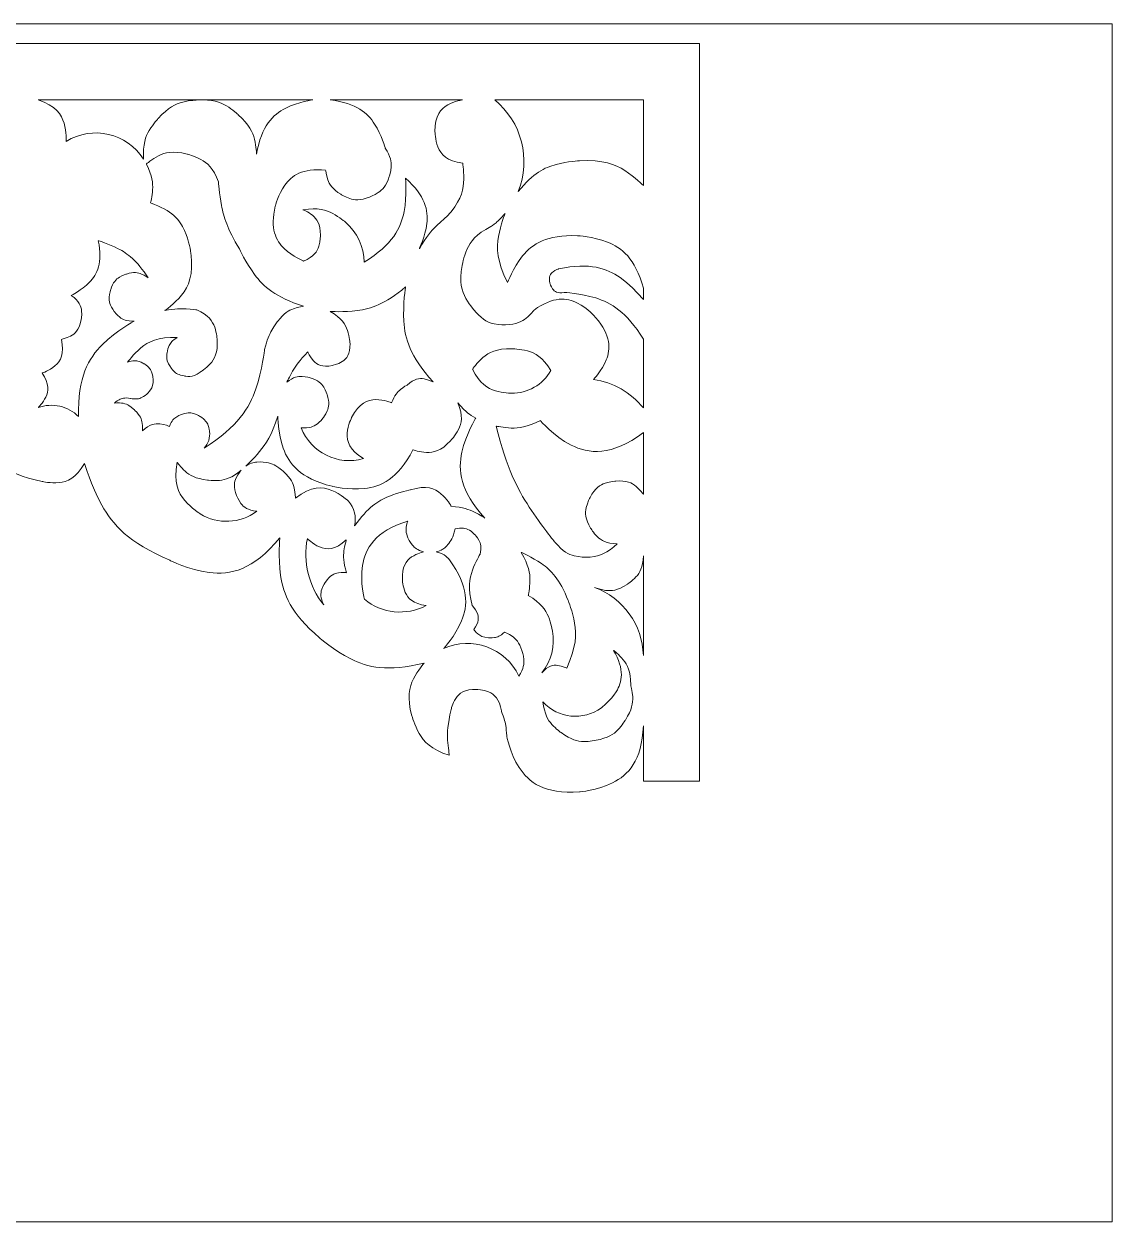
# Model space of a CAD drawing. Header units: millimetres. Extents: x 4883 to 5129, y 4651 to 4911.
# Drawn here: x 5018.2 to 5129, y 4651 to 4773 of the extents above; entities that cross this region are included whole.
import ezdxf

# ---------------------------------------------------------------- set-up
doc = ezdxf.new("R2010")
doc.units = ezdxf.units.MM
doc.header["$MEASUREMENT"] = 0
doc.layers.add('Layer 1', color=18, linetype='Continuous', true_color=0x000000)

msp = doc.modelspace()

# ---------------------------------------------------------------- linework, layer by layer
at = {"layer": 'Layer 1', "color": 1, "lineweight": 9, "true_color": 0xff0000}
for points, knots in [([(4884.97, 4773.02), (4884.97, 4773.02), (5128.97, 4773.02), (5128.97, 4773.02), (5128.97, 4773.02), (5128.97, 4773.02), (5128.97, 4742.52), (5128.97, 4712.02), (5128.97, 4651.02), (5128.97, 4651.02), (5128.97, 4651.02), (5128.97, 4651.02), (5067.97, 4651.02), (5006.97, 4651.02), (4884.97, 4651.02), (4884.97, 4651.02), (4884.97, 4651.02), (4884.97, 4651.02), (4884.97, 4681.52), (4884.97, 4712.02), (4884.97, 4773.02), (4884.97, 4773.02)], [0, 0, 0, 0, 0.142857, 0.142857, 0.142857, 0.285714, 0.285714, 0.285714, 0.428571, 0.428571, 0.428571, 0.571429, 0.571429, 0.571429, 0.714286, 0.714286, 0.714286, 0.857143, 0.857143, 0.857143, 1, 1, 1, 1]), ([(4974.51, 4735.75), (4975.18, 4735.09), (4976.1, 4734.75), (4977.04, 4734.82), (4977.04, 4734.82), (4977.51, 4734.85), (4977.97, 4734.99), (4978.42, 4735.12), (4978.85, 4735.36), (4979.42, 4736.11), (4979.42, 4736.11), (4979.89, 4735.54), (4980.47, 4735.1), (4981.05, 4734.66), (4981.75, 4734.33), (4983.22, 4734.35), (4983.22, 4734.35), (4983.95, 4734.36), (4984.66, 4734.53), (4985.37, 4734.71), (4986.06, 4735.05), (4986.97, 4736.2), (4986.97, 4736.2), (4987.42, 4735.62), (4987.99, 4735.16), (4988.57, 4734.71), (4989.25, 4734.37), (4990.72, 4734.35), (4990.72, 4734.35), (4991.45, 4734.34), (4992.17, 4734.5), (4992.88, 4734.66), (4993.58, 4734.98), (4994.52, 4736.11), (4994.52, 4736.11), (4994.79, 4735.75), (4995.13, 4735.45), (4995.47, 4735.16), (4995.88, 4734.93), (4996.78, 4734.83), (4996.78, 4734.83), (4997.23, 4734.78), (4997.68, 4734.83), (4998.13, 4734.87), (4998.58, 4735.01), (4999.27, 4735.61), (4999.27, 4735.61), (4999.27, 4735.61), (4999.32, 4735.65), (4999.36, 4735.69), (4999.45, 4735.77), (4999.45, 4735.77), (4999.45, 4735.77), (4999.99, 4736.37), (5000.63, 4736.85), (5001.28, 4737.32), (5002.04, 4737.67), (5003.64, 4737.7), (5003.64, 4737.7), (5004.45, 4737.71), (5005.23, 4737.56), (5006.02, 4737.4), (5006.79, 4737.08), (5007.9, 4735.93), (5007.9, 4735.93), (5007.39, 4736.04), (5006.87, 4735.99), (5006.34, 4735.94), (5005.81, 4735.73), (5005.21, 4734.86), (5005.21, 4734.86), (5004.91, 4734.43), (5004.75, 4733.93), (5004.59, 4733.43), (5004.58, 4732.86), (5005.14, 4731.97), (5005.14, 4731.97), (5005.62, 4731.35), (5006.27, 4730.92), (5006.92, 4730.49), (5007.75, 4730.25), (5009.22, 4730.79), (5009.22, 4730.79), (5009.95, 4731.06), (5010.56, 4731.56), (5011.16, 4732.05), (5011.63, 4732.77), (5011.54, 4734.34), (5011.54, 4734.34), (5012.13, 4732.34), (5013.24, 4730.58), (5014.35, 4728.82), (5015.98, 4727.3), (5020.05, 4726.42), (5020.05, 4726.42), (5020.89, 4726.22), (5021.75, 4726.31), (5022.6, 4726.39), (5023.47, 4726.76), (5024.35, 4728.24), (5024.35, 4728.24), (5024.99, 4726.03), (5026.1, 4724.03), (5027.21, 4722.02), (5028.81, 4720.21), (5033.03, 4718.4), (5033.03, 4718.4), (5034.93, 4717.41), (5037.05, 4717.15), (5039.18, 4716.89), (5041.51, 4717.37), (5044.23, 4720.69), (5044.23, 4720.69), (5044.04, 4718.77), (5044.31, 4716.85), (5044.59, 4714.94), (5045.34, 4713.04), (5048.27, 4710.5), (5048.27, 4710.5), (5049.73, 4709.23), (5051.46, 4708.36), (5053.18, 4707.49), (5055.17, 4707.01), (5058.93, 4707.94), (5058.93, 4707.94), (5058.28, 4707.21), (5057.84, 4706.33), (5057.4, 4705.46), (5057.16, 4704.45), (5057.68, 4702.55), (5057.68, 4702.55), (5057.94, 4701.61), (5058.42, 4700.76), (5058.91, 4699.91), (5059.62, 4699.15), (5061.49, 4698.54), (5061.49, 4698.54), (5061.37, 4699.32), (5061.32, 4700.1), (5061.28, 4700.88), (5061.31, 4701.67), (5061.67, 4703.19), (5061.67, 4703.19), (5061.8, 4703.81), (5062.14, 4704.33), (5062.48, 4704.85), (5063.03, 4705.29), (5064.28, 4705.25), (5064.28, 4705.25), (5064.91, 4705.24), (5065.49, 4705), (5066.06, 4704.76), (5066.59, 4704.3), (5066.79, 4703.06), (5066.79, 4703.06), (5066.95, 4702.66), (5067.07, 4702.24), (5067.2, 4701.83), (5067.29, 4701.41), (5067.33, 4700.54), (5067.33, 4700.54), (5067.65, 4698.79), (5068.61, 4697.29), (5069.57, 4695.8), (5071.17, 4694.57), (5074.73, 4694.82), (5074.73, 4694.82), (5076.51, 4694.95), (5078.11, 4695.74), (5079.7, 4696.52), (5081.1, 4697.97), (5081.25, 4701.54), (5081.25, 4701.54), (5081.25, 4701.54), (5081.25, 4700.13), (5081.25, 4698.72), (5081.25, 4695.91), (5081.25, 4695.91), (5081.25, 4695.91), (5081.25, 4695.91), (5082.68, 4695.91), (5084.11, 4695.91), (5086.97, 4695.91), (5086.97, 4695.91), (5086.97, 4695.91), (5086.97, 4695.91), (5086.97, 4714.69), (5086.97, 4733.46), (5086.97, 4771.02), (5086.97, 4771.02), (5086.97, 4771.02), (5086.97, 4771.02), (5036.97, 4771.02), (4986.97, 4771.02), (4886.97, 4771.02), (4886.97, 4771.02), (4886.97, 4771.02), (4886.97, 4771.02), (4886.97, 4752.24), (4886.97, 4733.46), (4886.97, 4695.91), (4886.97, 4695.91), (4886.97, 4695.91), (4886.97, 4695.91), (4888.4, 4695.91), (4889.83, 4695.91), (4892.69, 4695.91), (4892.69, 4695.91), (4892.69, 4695.91), (4892.69, 4695.91), (4892.69, 4697.32), (4892.69, 4698.72), (4892.69, 4701.54), (4892.69, 4701.54), (4892.69, 4701.54), (4892.76, 4699.75), (4893.5, 4698.14), (4894.24, 4696.52), (4895.64, 4695.08), (4899.21, 4694.82), (4899.21, 4694.82), (4900.99, 4694.7), (4902.68, 4695.25), (4904.37, 4695.8), (4905.96, 4697.03), (4906.61, 4700.54), (4906.61, 4700.54), (4906.63, 4700.97), (4906.69, 4701.4), (4906.74, 4701.83), (4906.83, 4702.26), (4907.15, 4703.06), (4907.15, 4703.06), (4907.25, 4703.68), (4907.56, 4704.22), (4907.87, 4704.76), (4908.4, 4705.22), (4909.65, 4705.25), (4909.65, 4705.25), (4910.28, 4705.27), (4910.87, 4705.06), (4911.46, 4704.85), (4912, 4704.42), (4912.27, 4703.19), (4912.27, 4703.19), (4912.45, 4702.43), (4912.55, 4701.66), (4912.66, 4700.88), (4912.69, 4700.09), (4912.45, 4698.54), (4912.45, 4698.54), (4913.38, 4698.85), (4914.21, 4699.38), (4915.03, 4699.91), (4915.74, 4700.66), (4916.26, 4702.55), (4916.26, 4702.55), (4916.51, 4703.5), (4916.53, 4704.48), (4916.54, 4705.46), (4916.3, 4706.47), (4915.01, 4707.94), (4915.01, 4707.94), (4916.89, 4707.48), (4918.82, 4707.48), (4920.76, 4707.49), (4922.74, 4707.96), (4925.67, 4710.5), (4925.67, 4710.5), (4927.13, 4711.77), (4928.24, 4713.36), (4929.34, 4714.94), (4930.1, 4716.84), (4929.7, 4720.69), (4929.7, 4720.69), (4931.07, 4719.03), (4932.92, 4717.96), (4934.76, 4716.89), (4937.1, 4716.41), (4940.91, 4718.4), (4940.91, 4718.4), (4943.02, 4719.3), (4944.87, 4720.66), (4946.72, 4722.02), (4948.31, 4723.82), (4949.58, 4728.24), (4949.58, 4728.24), (4950.02, 4727.5), (4950.68, 4726.94), (4951.34, 4726.39), (4952.21, 4726.02), (4953.89, 4726.42), (4953.89, 4726.42), (4955.92, 4726.87), (4957.76, 4727.84), (4959.59, 4728.82), (4961.22, 4730.34), (4962.39, 4734.34), (4962.39, 4734.34), (4962.35, 4733.56), (4962.56, 4732.81), (4962.78, 4732.05), (4963.25, 4731.33), (4964.72, 4730.79), (4964.72, 4730.79), (4965.45, 4730.52), (4966.24, 4730.5), (4967.02, 4730.49), (4967.84, 4730.72), (4968.79, 4731.97), (4968.79, 4731.97), (4969.07, 4732.42), (4969.21, 4732.92), (4969.34, 4733.43), (4969.33, 4734), (4968.73, 4734.86), (4968.73, 4734.86), (4968.42, 4735.3), (4968.01, 4735.62), (4967.59, 4735.94), (4967.06, 4736.15), (4966.03, 4735.93), (4966.03, 4735.93), (4966.59, 4736.51), (4967.25, 4736.95), (4967.92, 4737.4), (4968.69, 4737.73), (4970.29, 4737.7), (4970.29, 4737.7), (4971.1, 4737.68), (4971.88, 4737.5), (4972.66, 4737.32), (4973.42, 4736.97), (4974.49, 4735.77), (4974.5, 4735.76), (4974.51, 4735.75), (4974.51, 4735.75)], [0, 0, 0, 0, 0.00885, 0.00885, 0.00885, 0.017699, 0.017699, 0.017699, 0.026549, 0.026549, 0.026549, 0.035398, 0.035398, 0.035398, 0.044248, 0.044248, 0.044248, 0.053097, 0.053097, 0.053097, 0.061947, 0.061947, 0.061947, 0.070796, 0.070796, 0.070796, 0.079646, 0.079646, 0.079646, 0.088496, 0.088496, 0.088496, 0.097345, 0.097345, 0.097345, 0.106195, 0.106195, 0.106195, 0.115044, 0.115044, 0.115044, 0.123894, 0.123894, 0.123894, 0.132743, 0.132743, 0.132743, 0.141593, 0.141593, 0.141593, 0.150442, 0.150442, 0.150442, 0.159292, 0.159292, 0.159292, 0.168142, 0.168142, 0.168142, 0.176991, 0.176991, 0.176991, 0.185841, 0.185841, 0.185841, 0.19469, 0.19469, 0.19469, 0.20354, 0.20354, 0.20354, 0.212389, 0.212389, 0.212389, 0.221239, 0.221239, 0.221239, 0.230088, 0.230088, 0.230088, 0.238938, 0.238938, 0.238938, 0.247788, 0.247788, 0.247788, 0.256637, 0.256637, 0.256637, 0.265487, 0.265487, 0.265487, 0.274336, 0.274336, 0.274336, 0.283186, 0.283186, 0.283186, 0.292035, 0.292035, 0.292035, 0.300885, 0.300885, 0.300885, 0.309735, 0.309735, 0.309735, 0.318584, 0.318584, 0.318584, 0.327434, 0.327434, 0.327434, 0.336283, 0.336283, 0.336283, 0.345133, 0.345133, 0.345133, 0.353982, 0.353982, 0.353982, 0.362832, 0.362832, 0.362832, 0.371681, 0.371681, 0.371681, 0.380531, 0.380531, 0.380531, 0.389381, 0.389381, 0.389381, 0.39823, 0.39823, 0.39823, 0.40708, 0.40708, 0.40708, 0.415929, 0.415929, 0.415929, 0.424779, 0.424779, 0.424779, 0.433628, 0.433628, 0.433628, 0.442478, 0.442478, 0.442478, 0.451327, 0.451327, 0.451327, 0.460177, 0.460177, 0.460177, 0.469027, 0.469027, 0.469027, 0.477876, 0.477876, 0.477876, 0.486726, 0.486726, 0.486726, 0.495575, 0.495575, 0.495575, 0.504425, 0.504425, 0.504425, 0.513274, 0.513274, 0.513274, 0.522124, 0.522124, 0.522124, 0.530973, 0.530973, 0.530973, 0.539823, 0.539823, 0.539823, 0.548673, 0.548673, 0.548673, 0.557522, 0.557522, 0.557522, 0.566372, 0.566372, 0.566372, 0.575221, 0.575221, 0.575221, 0.584071, 0.584071, 0.584071, 0.59292, 0.59292, 0.59292, 0.60177, 0.60177, 0.60177, 0.610619, 0.610619, 0.610619, 0.619469, 0.619469, 0.619469, 0.628319, 0.628319, 0.628319, 0.637168, 0.637168, 0.637168, 0.646018, 0.646018, 0.646018, 0.654867, 0.654867, 0.654867, 0.663717, 0.663717, 0.663717, 0.672566, 0.672566, 0.672566, 0.681416, 0.681416, 0.681416, 0.690265, 0.690265, 0.690265, 0.699115, 0.699115, 0.699115, 0.707965, 0.707965, 0.707965, 0.716814, 0.716814, 0.716814, 0.725664, 0.725664, 0.725664, 0.734513, 0.734513, 0.734513, 0.743363, 0.743363, 0.743363, 0.752212, 0.752212, 0.752212, 0.761062, 0.761062, 0.761062, 0.769912, 0.769912, 0.769912, 0.778761, 0.778761, 0.778761, 0.787611, 0.787611, 0.787611, 0.79646, 0.79646, 0.79646, 0.80531, 0.80531, 0.80531, 0.814159, 0.814159, 0.814159, 0.823009, 0.823009, 0.823009, 0.831858, 0.831858, 0.831858, 0.840708, 0.840708, 0.840708, 0.849558, 0.849558, 0.849558, 0.858407, 0.858407, 0.858407, 0.867257, 0.867257, 0.867257, 0.876106, 0.876106, 0.876106, 0.884956, 0.884956, 0.884956, 0.893805, 0.893805, 0.893805, 0.902655, 0.902655, 0.902655, 0.911504, 0.911504, 0.911504, 0.920354, 0.920354, 0.920354, 0.929204, 0.929204, 0.929204, 0.938053, 0.938053, 0.938053, 0.946903, 0.946903, 0.946903, 0.955752, 0.955752, 0.955752, 0.964602, 0.964602, 0.964602, 0.973451, 0.973451, 0.973451, 0.99115, 0.99115, 0.99115, 1, 1, 1, 1]), ([(5030.35, 4759.25), (5028.67, 4761.91), (5025.17, 4762.72), (5022.49, 4761.06), (5022.49, 4761.06), (5022.53, 4762), (5022.26, 4762.9), (5021.99, 4763.8), (5021.42, 4764.66), (5019.64, 4765.29), (5019.64, 4765.29), (5019.64, 4765.29), (5026.63, 4765.29), (5033.62, 4765.29), (5047.6, 4765.29), (5047.6, 4765.29), (5047.6, 4765.29), (5046.14, 4765.1), (5044.83, 4764.44), (5043.52, 4763.78), (5042.36, 4762.66), (5041.87, 4759.76), (5041.87, 4759.76), (5041.84, 4760.53), (5041.65, 4761.27), (5041.47, 4762.01), (5041.13, 4762.74), (5040, 4763.77), (5040, 4763.77), (5039.44, 4764.29), (5038.79, 4764.68), (5038.13, 4765.08), (5037.39, 4765.35), (5035.86, 4765.28), (5035.86, 4765.28), (5035.09, 4765.24), (5034.35, 4765.06), (5033.61, 4764.87), (5032.89, 4764.54), (5031.85, 4763.4), (5031.85, 4763.4), (5031.34, 4762.84), (5030.94, 4762.18), (5030.55, 4761.53), (5030.28, 4760.78), (5030.35, 4759.25)], [0, 0, 0, 0, 0.066667, 0.066667, 0.066667, 0.133333, 0.133333, 0.133333, 0.2, 0.2, 0.2, 0.266667, 0.266667, 0.266667, 0.333333, 0.333333, 0.333333, 0.4, 0.4, 0.4, 0.466667, 0.466667, 0.466667, 0.533333, 0.533333, 0.533333, 0.6, 0.6, 0.6, 0.666667, 0.666667, 0.666667, 0.733333, 0.733333, 0.733333, 0.8, 0.8, 0.8, 0.866667, 0.866667, 0.866667, 0.933333, 0.933333, 0.933333, 1, 1, 1, 1]), ([(5052.83, 4748.76), (5052.8, 4750.33), (5052.11, 4751.81), (5050.91, 4752.83), (5050.91, 4752.83), (5050.32, 4753.35), (5049.62, 4753.72), (5048.93, 4754.09), (5048.14, 4754.32), (5046.59, 4754.1), (5046.59, 4754.1), (5047.12, 4753.89), (5047.56, 4753.53), (5048, 4753.16), (5048.35, 4752.65), (5048.37, 4751.51), (5048.37, 4751.51), (5048.37, 4750.93), (5048.21, 4750.39), (5048.04, 4749.84), (5047.7, 4749.32), (5046.65, 4748.87), (5046.65, 4748.87), (5045.54, 4749.32), (5044.68, 4750.14), (5043.83, 4750.96), (5043.22, 4752.15), (5043.77, 4754.47), (5043.77, 4754.47), (5044.05, 4755.63), (5044.74, 4756.6), (5045.42, 4757.57), (5046.51, 4758.35), (5048.89, 4758.14), (5048.89, 4758.14), (5048.94, 4757.63), (5049.11, 4757.15), (5049.29, 4756.67), (5049.57, 4756.21), (5050.44, 4755.67), (5050.44, 4755.67), (5050.88, 4755.4), (5051.36, 4755.24), (5051.85, 4755.08), (5052.39, 4755.02), (5053.35, 4755.38), (5053.35, 4755.38), (5053.83, 4755.55), (5054.26, 4755.84), (5054.68, 4756.12), (5055.06, 4756.51), (5055.37, 4757.48), (5055.37, 4757.48), (5055.53, 4757.97), (5055.57, 4758.48), (5055.61, 4758.99), (5055.53, 4759.52), (5054.96, 4760.37), (5054.96, 4760.37), (5054.61, 4761.68), (5053.88, 4762.82), (5053.16, 4763.96), (5052.06, 4764.94), (5049.37, 4765.29), (5049.37, 4765.29), (5049.37, 4765.29), (5052.73, 4765.29), (5056.1, 4765.29), (5062.84, 4765.29), (5062.84, 4765.29), (5062.84, 4765.29), (5062.03, 4765.18), (5061.33, 4764.78), (5060.62, 4764.38), (5060.02, 4763.69), (5060.03, 4762.06), (5060.03, 4762.06), (5060.03, 4761.24), (5060.33, 4760.49), (5060.63, 4759.74), (5061.23, 4759.05), (5062.85, 4758.83), (5062.85, 4758.83), (5063.01, 4757.84), (5062.94, 4756.85), (5062.87, 4755.85), (5062.57, 4754.84), (5061.21, 4753.37), (5061.21, 4753.37), (5060.65, 4752.92), (5060.14, 4752.42), (5059.63, 4751.92), (5059.16, 4751.37), (5058.44, 4750.13), (5058.44, 4750.13), (5059.04, 4751.35), (5059.2, 4752.69), (5059.35, 4754.03), (5059.07, 4755.5), (5057.03, 4757.3), (5057.03, 4757.3), (5057.2, 4755.59), (5056.88, 4753.91), (5056.56, 4752.23), (5055.74, 4750.57), (5052.83, 4748.76)], [0, 0, 0, 0, 0.028571, 0.028571, 0.028571, 0.057143, 0.057143, 0.057143, 0.085714, 0.085714, 0.085714, 0.114286, 0.114286, 0.114286, 0.142857, 0.142857, 0.142857, 0.171429, 0.171429, 0.171429, 0.2, 0.2, 0.2, 0.228571, 0.228571, 0.228571, 0.257143, 0.257143, 0.257143, 0.285714, 0.285714, 0.285714, 0.314286, 0.314286, 0.314286, 0.342857, 0.342857, 0.342857, 0.371429, 0.371429, 0.371429, 0.4, 0.4, 0.4, 0.428571, 0.428571, 0.428571, 0.457143, 0.457143, 0.457143, 0.485714, 0.485714, 0.485714, 0.514286, 0.514286, 0.514286, 0.542857, 0.542857, 0.542857, 0.571429, 0.571429, 0.571429, 0.6, 0.6, 0.6, 0.628571, 0.628571, 0.628571, 0.657143, 0.657143, 0.657143, 0.685714, 0.685714, 0.685714, 0.714286, 0.714286, 0.714286, 0.742857, 0.742857, 0.742857, 0.771429, 0.771429, 0.771429, 0.8, 0.8, 0.8, 0.828571, 0.828571, 0.828571, 0.857143, 0.857143, 0.857143, 0.885714, 0.885714, 0.885714, 0.914286, 0.914286, 0.914286, 0.942857, 0.942857, 0.942857, 0.971429, 0.971429, 0.971429, 1, 1, 1, 1]), ([(5068.51, 4755.97), (5069.82, 4759.27), (5068.85, 4763.04), (5066.11, 4765.29), (5066.11, 4765.29), (5066.11, 4765.29), (5069.89, 4765.29), (5073.68, 4765.29), (5081.25, 4765.29), (5081.25, 4765.29), (5081.25, 4765.29), (5081.25, 4765.29), (5081.25, 4763.11), (5081.25, 4760.92), (5081.25, 4756.56), (5081.25, 4756.56), (5081.25, 4756.56), (5080.39, 4757.42), (5079.37, 4758.08), (5078.35, 4758.73), (5077.17, 4759.19), (5074.75, 4759.08), (5074.75, 4759.08), (5073.54, 4759.02), (5072.37, 4758.71), (5071.19, 4758.4), (5070.06, 4757.84), (5068.51, 4755.97)], [0, 0, 0, 0, 0.111111, 0.111111, 0.111111, 0.222222, 0.222222, 0.222222, 0.333333, 0.333333, 0.333333, 0.444444, 0.444444, 0.444444, 0.555556, 0.555556, 0.555556, 0.666667, 0.666667, 0.666667, 0.777778, 0.777778, 0.777778, 0.888889, 0.888889, 0.888889, 1, 1, 1, 1]), ([(5036.53, 4729.81), (5036.96, 4730.27), (5037.16, 4730.9), (5037.08, 4731.53), (5037.08, 4731.53), (5037.04, 4731.84), (5036.93, 4732.14), (5036.82, 4732.43), (5036.64, 4732.71), (5036.11, 4733.05), (5036.11, 4733.05), (5035.84, 4733.22), (5035.54, 4733.32), (5035.24, 4733.43), (5034.92, 4733.47), (5034.31, 4733.28), (5034.31, 4733.28), (5034.01, 4733.18), (5033.74, 4733.02), (5033.47, 4732.86), (5033.23, 4732.63), (5032.99, 4732.04), (5032.99, 4732.04), (5032.53, 4732.24), (5032.03, 4732.3), (5031.53, 4732.35), (5030.99, 4732.26), (5030.24, 4731.59), (5030.24, 4731.59), (5030.27, 4731.98), (5030.22, 4732.36), (5030.17, 4732.75), (5030.03, 4733.13), (5029.48, 4733.67), (5029.48, 4733.67), (5029.2, 4733.95), (5028.87, 4734.15), (5028.54, 4734.35), (5028.15, 4734.49), (5027.38, 4734.4), (5027.38, 4734.4), (5027.6, 4734.61), (5027.86, 4734.75), (5028.12, 4734.9), (5028.43, 4734.99), (5029.02, 4734.88), (5029.02, 4734.88), (5029.32, 4734.82), (5029.62, 4734.83), (5029.92, 4734.84), (5030.23, 4734.93), (5030.68, 4735.33), (5030.68, 4735.33), (5030.9, 4735.53), (5031.08, 4735.77), (5031.25, 4736.02), (5031.37, 4736.31), (5031.32, 4736.92), (5031.32, 4736.92), (5031.3, 4737.22), (5031.2, 4737.5), (5031.11, 4737.79), (5030.95, 4738.06), (5030.44, 4738.39), (5030.44, 4738.39), (5030.18, 4738.55), (5029.9, 4738.64), (5029.61, 4738.74), (5029.3, 4738.78), (5028.73, 4738.56), (5028.73, 4738.56), (5029.31, 4739.38), (5030.07, 4740.03), (5030.84, 4740.67), (5031.79, 4741.15), (5033.79, 4741.09), (5033.79, 4741.09), (5033.54, 4740.94), (5033.32, 4740.75), (5033.1, 4740.55), (5032.92, 4740.31), (5032.79, 4739.74), (5032.79, 4739.74), (5032.72, 4739.46), (5032.72, 4739.16), (5032.71, 4738.87), (5032.76, 4738.57), (5033.09, 4738.09), (5033.09, 4738.09), (5033.25, 4737.84), (5033.46, 4737.64), (5033.66, 4737.43), (5033.92, 4737.27), (5034.5, 4737.17), (5034.5, 4737.17), (5034.78, 4737.12), (5035.07, 4737.13), (5035.37, 4737.15), (5035.66, 4737.22), (5036.13, 4737.57), (5036.13, 4737.57), (5036.7, 4737.92), (5037.14, 4738.4), (5037.59, 4738.89), (5037.93, 4739.52), (5037.85, 4740.84), (5037.85, 4740.84), (5037.82, 4741.51), (5037.6, 4742.13), (5037.38, 4742.76), (5036.99, 4743.35), (5035.78, 4743.91), (5035.78, 4743.91), (5035.24, 4743.98), (5034.7, 4744.01), (5034.15, 4744.04), (5033.6, 4744.02), (5032.53, 4743.83), (5032.53, 4743.83), (5033.49, 4744.49), (5034.23, 4745.4), (5034.96, 4746.3), (5035.47, 4747.44), (5035.16, 4749.76), (5035.16, 4749.76), (5035.01, 4750.92), (5034.53, 4751.98), (5034.06, 4753.05), (5033.27, 4754.02), (5031.06, 4754.79), (5031.06, 4754.79), (5031.23, 4755.46), (5031.28, 4756.14), (5031.32, 4756.82), (5031.25, 4757.51), (5030.64, 4758.74), (5030.64, 4758.74), (5031.21, 4759.24), (5031.88, 4759.59), (5032.54, 4759.93), (5033.32, 4760.13), (5034.79, 4759.77), (5034.79, 4759.77), (5035.52, 4759.59), (5036.18, 4759.23), (5036.85, 4758.88), (5037.45, 4758.35), (5037.98, 4756.93), (5037.98, 4756.93), (5038.06, 4755.73), (5038.29, 4754.54), (5038.51, 4753.35), (5038.88, 4752.18), (5040.12, 4750.1), (5040.12, 4750.1), (5040.75, 4748.72), (5041.66, 4747.5), (5042.57, 4746.27), (5043.75, 4745.22), (5046.64, 4744.27), (5046.64, 4744.27), (5046.13, 4744.19), (5045.63, 4744.01), (5045.14, 4743.84), (5044.67, 4743.57), (5044.02, 4742.75), (5044.02, 4742.75), (5043.7, 4742.31), (5043.43, 4741.85), (5043.16, 4741.38), (5042.93, 4740.89), (5042.67, 4739.85), (5042.67, 4739.85), (5042.46, 4737.8), (5041.79, 4735.85), (5041.12, 4733.9), (5039.99, 4732.05), (5036.53, 4729.81)], [0, 0, 0, 0, 0.016949, 0.016949, 0.016949, 0.033898, 0.033898, 0.033898, 0.050847, 0.050847, 0.050847, 0.067797, 0.067797, 0.067797, 0.084746, 0.084746, 0.084746, 0.101695, 0.101695, 0.101695, 0.118644, 0.118644, 0.118644, 0.135593, 0.135593, 0.135593, 0.152542, 0.152542, 0.152542, 0.169492, 0.169492, 0.169492, 0.186441, 0.186441, 0.186441, 0.20339, 0.20339, 0.20339, 0.220339, 0.220339, 0.220339, 0.237288, 0.237288, 0.237288, 0.254237, 0.254237, 0.254237, 0.271186, 0.271186, 0.271186, 0.288136, 0.288136, 0.288136, 0.305085, 0.305085, 0.305085, 0.322034, 0.322034, 0.322034, 0.338983, 0.338983, 0.338983, 0.355932, 0.355932, 0.355932, 0.372881, 0.372881, 0.372881, 0.389831, 0.389831, 0.389831, 0.40678, 0.40678, 0.40678, 0.423729, 0.423729, 0.423729, 0.440678, 0.440678, 0.440678, 0.457627, 0.457627, 0.457627, 0.474576, 0.474576, 0.474576, 0.491525, 0.491525, 0.491525, 0.508475, 0.508475, 0.508475, 0.525424, 0.525424, 0.525424, 0.542373, 0.542373, 0.542373, 0.559322, 0.559322, 0.559322, 0.576271, 0.576271, 0.576271, 0.59322, 0.59322, 0.59322, 0.610169, 0.610169, 0.610169, 0.627119, 0.627119, 0.627119, 0.644068, 0.644068, 0.644068, 0.661017, 0.661017, 0.661017, 0.677966, 0.677966, 0.677966, 0.694915, 0.694915, 0.694915, 0.711864, 0.711864, 0.711864, 0.728814, 0.728814, 0.728814, 0.745763, 0.745763, 0.745763, 0.762712, 0.762712, 0.762712, 0.779661, 0.779661, 0.779661, 0.79661, 0.79661, 0.79661, 0.813559, 0.813559, 0.813559, 0.830508, 0.830508, 0.830508, 0.847458, 0.847458, 0.847458, 0.864407, 0.864407, 0.864407, 0.881356, 0.881356, 0.881356, 0.898305, 0.898305, 0.898305, 0.915254, 0.915254, 0.915254, 0.932203, 0.932203, 0.932203, 0.949153, 0.949153, 0.949153, 0.966102, 0.966102, 0.966102, 0.983051, 0.983051, 0.983051, 1, 1, 1, 1]), ([(5081.25, 4733.92), (5079.97, 4735.49), (5078.16, 4736.52), (5076.17, 4736.82), (5076.17, 4736.82), (5077.02, 4737.69), (5077.47, 4738.8), (5077.92, 4739.92), (5077.97, 4741.29), (5076.39, 4743.13), (5076.39, 4743.13), (5075.6, 4744.05), (5074.53, 4744.6), (5073.45, 4745.14), (5072.09, 4745.3), (5070.12, 4743.88), (5070.12, 4743.88), (5069.77, 4743.43), (5069.33, 4743.07), (5068.89, 4742.7), (5068.35, 4742.43), (5067.2, 4742.39), (5067.2, 4742.39), (5066.63, 4742.37), (5066.07, 4742.48), (5065.5, 4742.58), (5064.95, 4742.82), (5064.19, 4743.68), (5064.19, 4743.68), (5063.6, 4744.31), (5063.17, 4745.07), (5062.75, 4745.83), (5062.49, 4746.7), (5062.79, 4748.41), (5062.79, 4748.41), (5062.94, 4749.27), (5063.29, 4750.06), (5063.63, 4750.86), (5064.18, 4751.59), (5065.73, 4752.38), (5065.73, 4752.38), (5065.99, 4752.57), (5066.25, 4752.78), (5066.5, 4752.99), (5066.74, 4753.22), (5067.17, 4753.72), (5067.17, 4753.72), (5066.7, 4752.58), (5066.5, 4751.38), (5066.29, 4750.17), (5066.33, 4748.89), (5067.41, 4746.68), (5067.41, 4746.68), (5067.96, 4748.16), (5068.95, 4749.39), (5069.94, 4750.61), (5071.38, 4751.58), (5074.54, 4751.45), (5074.54, 4751.45), (5076.12, 4751.38), (5077.58, 4750.81), (5079.05, 4750.24), (5080.41, 4749.16), (5081.25, 4746.11), (5081.25, 4746.11), (5081.25, 4746.11), (5081.25, 4745.82), (5081.25, 4745.53), (5081.25, 4744.96), (5081.25, 4744.96), (5081.25, 4744.96), (5080.21, 4746.24), (5078.87, 4747.19), (5077.52, 4748.13), (5075.86, 4748.74), (5072.62, 4748.08), (5072.62, 4748.08), (5072.3, 4747.99), (5072.05, 4747.79), (5071.79, 4747.58), (5071.59, 4747.26), (5071.74, 4746.62), (5071.74, 4746.62), (5071.81, 4746.29), (5072.01, 4746.03), (5072.2, 4745.76), (5072.52, 4745.56), (5073.17, 4745.68), (5073.17, 4745.68), (5074.82, 4745.6), (5076.4, 4745.11), (5077.98, 4744.62), (5079.49, 4743.73), (5081.25, 4740.93), (5081.25, 4740.93), (5081.25, 4740.93), (5081.25, 4739.17), (5081.25, 4737.42), (5081.25, 4733.92), (5081.25, 4733.92)], [0, 0, 0, 0, 0.030303, 0.030303, 0.030303, 0.060606, 0.060606, 0.060606, 0.090909, 0.090909, 0.090909, 0.121212, 0.121212, 0.121212, 0.151515, 0.151515, 0.151515, 0.181818, 0.181818, 0.181818, 0.212121, 0.212121, 0.212121, 0.242424, 0.242424, 0.242424, 0.272727, 0.272727, 0.272727, 0.30303, 0.30303, 0.30303, 0.333333, 0.333333, 0.333333, 0.363636, 0.363636, 0.363636, 0.393939, 0.393939, 0.393939, 0.424242, 0.424242, 0.424242, 0.454545, 0.454545, 0.454545, 0.484848, 0.484848, 0.484848, 0.515152, 0.515152, 0.515152, 0.545455, 0.545455, 0.545455, 0.575758, 0.575758, 0.575758, 0.606061, 0.606061, 0.606061, 0.636364, 0.636364, 0.636364, 0.666667, 0.666667, 0.666667, 0.69697, 0.69697, 0.69697, 0.727273, 0.727273, 0.727273, 0.757576, 0.757576, 0.757576, 0.787879, 0.787879, 0.787879, 0.818182, 0.818182, 0.818182, 0.848485, 0.848485, 0.848485, 0.878788, 0.878788, 0.878788, 0.909091, 0.909091, 0.909091, 0.939394, 0.939394, 0.939394, 0.969697, 0.969697, 0.969697, 1, 1, 1, 1]), ([(5023.75, 4733.03), (5022.67, 4734.11), (5021.06, 4734.47), (5019.63, 4733.95), (5019.63, 4733.95), (5020.11, 4734.41), (5020.4, 4735.01), (5020.69, 4735.61), (5020.78, 4736.35), (5020.05, 4737.47), (5020.05, 4737.47), (5020.77, 4737.71), (5021.34, 4738.2), (5021.91, 4738.69), (5022.33, 4739.43), (5021.99, 4740.9), (5021.99, 4740.9), (5022.48, 4740.99), (5022.92, 4741.22), (5023.37, 4741.45), (5023.76, 4741.83), (5023.98, 4742.8), (5023.98, 4742.8), (5024.09, 4743.29), (5024.05, 4743.79), (5024.01, 4744.29), (5023.81, 4744.79), (5023, 4745.38), (5023, 4745.38), (5024.04, 4745.88), (5024.84, 4746.71), (5025.64, 4747.53), (5026.21, 4748.67), (5025.75, 4750.94), (5025.75, 4750.94), (5026.8, 4750.63), (5027.77, 4750.13), (5028.74, 4749.64), (5029.64, 4748.97), (5030.84, 4747.15), (5030.84, 4747.15), (5030.53, 4747.39), (5030.16, 4747.55), (5029.8, 4747.71), (5029.38, 4747.79), (5028.62, 4747.55), (5028.62, 4747.55), (5028.24, 4747.43), (5027.9, 4747.22), (5027.56, 4747.02), (5027.26, 4746.72), (5027.01, 4745.96), (5027.01, 4745.96), (5026.89, 4745.58), (5026.86, 4745.19), (5026.83, 4744.79), (5026.9, 4744.37), (5027.38, 4743.73), (5027.38, 4743.73), (5027.62, 4743.41), (5027.93, 4743.16), (5028.23, 4742.91), (5028.61, 4742.73), (5029.41, 4742.75), (5029.41, 4742.75), (5027.62, 4741.79), (5026.18, 4740.38), (5024.74, 4738.96), (5023.64, 4737.08), (5023.75, 4733.03)], [0, 0, 0, 0, 0.043478, 0.043478, 0.043478, 0.086957, 0.086957, 0.086957, 0.130435, 0.130435, 0.130435, 0.173913, 0.173913, 0.173913, 0.217391, 0.217391, 0.217391, 0.26087, 0.26087, 0.26087, 0.304348, 0.304348, 0.304348, 0.347826, 0.347826, 0.347826, 0.391304, 0.391304, 0.391304, 0.434783, 0.434783, 0.434783, 0.478261, 0.478261, 0.478261, 0.521739, 0.521739, 0.521739, 0.565217, 0.565217, 0.565217, 0.608696, 0.608696, 0.608696, 0.652174, 0.652174, 0.652174, 0.695652, 0.695652, 0.695652, 0.73913, 0.73913, 0.73913, 0.782609, 0.782609, 0.782609, 0.826087, 0.826087, 0.826087, 0.869565, 0.869565, 0.869565, 0.913043, 0.913043, 0.913043, 0.956522, 0.956522, 0.956522, 1, 1, 1, 1]), ([(5052.75, 4728.75), (5050.14, 4728.02), (5047.41, 4729.37), (5046.4, 4731.88), (5046.4, 4731.88), (5046.83, 4731.85), (5047.25, 4731.93), (5047.67, 4732.01), (5048.09, 4732.2), (5048.62, 4732.88), (5048.62, 4732.88), (5048.88, 4733.22), (5049.05, 4733.61), (5049.23, 4734), (5049.31, 4734.45), (5049.05, 4735.27), (5049.05, 4735.27), (5048.92, 4735.68), (5048.7, 4736.04), (5048.47, 4736.41), (5048.15, 4736.73), (5047.33, 4736.98), (5047.33, 4736.98), (5046.92, 4737.11), (5046.49, 4737.13), (5046.07, 4737.15), (5045.62, 4737.07), (5044.94, 4736.54), (5044.94, 4736.54), (5045.21, 4737.11), (5045.53, 4737.65), (5045.84, 4738.2), (5046.21, 4738.72), (5047.09, 4739.62), (5047.09, 4739.62), (5047.29, 4739.11), (5047.65, 4738.72), (5048.01, 4738.32), (5048.54, 4738.03), (5049.59, 4738.24), (5049.59, 4738.24), (5050.12, 4738.34), (5050.58, 4738.63), (5051.03, 4738.92), (5051.41, 4739.39), (5051.38, 4740.46), (5051.38, 4740.46), (5051.34, 4741.14), (5051.12, 4741.79), (5050.91, 4742.44), (5050.53, 4743.05), (5049.35, 4743.74), (5049.35, 4743.74), (5050.75, 4743.65), (5052.13, 4743.83), (5053.52, 4744.01), (5054.89, 4744.45), (5057.04, 4746.24), (5057.04, 4746.24), (5056.75, 4744.5), (5056.86, 4742.74), (5056.97, 4740.98), (5057.48, 4739.2), (5059.83, 4736.56), (5059.83, 4736.56), (5059.4, 4736.79), (5058.92, 4736.88), (5058.45, 4736.96), (5057.92, 4736.9), (5057.19, 4736.25), (5057.19, 4736.25), (5056.84, 4736.05), (5056.52, 4735.79), (5056.2, 4735.53), (5055.92, 4735.21), (5055.61, 4734.45), (5055.61, 4734.45), (5054.84, 4734.77), (5054.01, 4734.76), (5053.18, 4734.76), (5052.29, 4734.43), (5051.54, 4732.93), (5051.54, 4732.93), (5051.16, 4732.18), (5051.1, 4731.35), (5051.05, 4730.52), (5051.31, 4729.61), (5052.75, 4728.75)], [0, 0, 0, 0, 0.034483, 0.034483, 0.034483, 0.068966, 0.068966, 0.068966, 0.103448, 0.103448, 0.103448, 0.137931, 0.137931, 0.137931, 0.172414, 0.172414, 0.172414, 0.206897, 0.206897, 0.206897, 0.241379, 0.241379, 0.241379, 0.275862, 0.275862, 0.275862, 0.310345, 0.310345, 0.310345, 0.344828, 0.344828, 0.344828, 0.37931, 0.37931, 0.37931, 0.413793, 0.413793, 0.413793, 0.448276, 0.448276, 0.448276, 0.482759, 0.482759, 0.482759, 0.517241, 0.517241, 0.517241, 0.551724, 0.551724, 0.551724, 0.586207, 0.586207, 0.586207, 0.62069, 0.62069, 0.62069, 0.655172, 0.655172, 0.655172, 0.689655, 0.689655, 0.689655, 0.724138, 0.724138, 0.724138, 0.758621, 0.758621, 0.758621, 0.793103, 0.793103, 0.793103, 0.827586, 0.827586, 0.827586, 0.862069, 0.862069, 0.862069, 0.896552, 0.896552, 0.896552, 0.931034, 0.931034, 0.931034, 0.965517, 0.965517, 0.965517, 1, 1, 1, 1]), ([(5071.83, 4737.73), (5071.02, 4736.28), (5069.47, 4735.38), (5067.81, 4735.41), (5067.81, 4735.41), (5066.97, 4735.42), (5066.18, 4735.66), (5065.38, 4735.9), (5064.62, 4736.37), (5063.85, 4737.85), (5063.85, 4737.85), (5064.3, 4738.51), (5064.9, 4739.04), (5065.51, 4739.57), (5066.26, 4739.97), (5067.87, 4739.94), (5067.87, 4739.94), (5068.68, 4739.93), (5069.45, 4739.72), (5070.23, 4739.51), (5070.97, 4739.09), (5071.83, 4737.73)], [0, 0, 0, 0, 0.142857, 0.142857, 0.142857, 0.285714, 0.285714, 0.285714, 0.428571, 0.428571, 0.428571, 0.571429, 0.571429, 0.571429, 0.714286, 0.714286, 0.714286, 0.857143, 0.857143, 0.857143, 1, 1, 1, 1]), ([(5051.84, 4721.9), (5052.06, 4722.8), (5051.82, 4723.74), (5051.21, 4724.43), (5051.21, 4724.43), (5050.47, 4725.14), (5049.53, 4725.52), (5048.59, 4725.91), (5047.45, 4725.98), (5045.82, 4724.74), (5045.82, 4724.74), (5045.81, 4725.24), (5045.7, 4725.74), (5045.59, 4726.23), (5045.38, 4726.72), (5044.63, 4727.41), (5044.63, 4727.41), (5044.26, 4727.76), (5043.83, 4728.02), (5043.39, 4728.28), (5042.89, 4728.46), (5041.88, 4728.4), (5041.88, 4728.4), (5041.68, 4728.38), (5041.48, 4728.33), (5041.29, 4728.28), (5041.09, 4728.21), (5040.76, 4727.98), (5040.76, 4727.98), (5041.51, 4728.68), (5042.17, 4729.47), (5042.83, 4730.25), (5043.39, 4731.13), (5044.03, 4733.08), (5044.03, 4733.08), (5044.02, 4731.39), (5044.58, 4729.81), (5045.14, 4728.23), (5046.28, 4726.76), (5049.55, 4725.94), (5049.55, 4725.94), (5051.19, 4725.54), (5052.86, 4725.71), (5054.53, 4725.89), (5056.23, 4726.66), (5057.78, 4729.65), (5057.78, 4729.65), (5058.45, 4729.41), (5059.17, 4729.38), (5059.88, 4729.35), (5060.63, 4729.53), (5061.61, 4730.56), (5061.61, 4730.56), (5062.11, 4731.08), (5062.43, 4731.71), (5062.75, 4732.35), (5062.9, 4733.1), (5062.37, 4734.43), (5062.37, 4734.43), (5062.62, 4734.12), (5062.9, 4733.83), (5063.18, 4733.55), (5063.49, 4733.28), (5064.18, 4732.87), (5064.18, 4732.87), (5063.18, 4731.26), (5062.77, 4729.42), (5062.36, 4727.57), (5062.55, 4725.49), (5065.12, 4722.69), (5065.12, 4722.69), (5064.6, 4723.03), (5064.05, 4723.31), (5063.5, 4723.58), (5062.9, 4723.79), (5061.67, 4723.91), (5061.67, 4723.91), (5061.27, 4724.64), (5060.64, 4725.18), (5060.01, 4725.72), (5059.15, 4726.07), (5057.55, 4725.58), (5057.55, 4725.58), (5056.4, 4725.35), (5055.32, 4724.91), (5054.23, 4724.46), (5053.21, 4723.81), (5051.84, 4721.9)], [0, 0, 0, 0, 0.034483, 0.034483, 0.034483, 0.068966, 0.068966, 0.068966, 0.103448, 0.103448, 0.103448, 0.137931, 0.137931, 0.137931, 0.172414, 0.172414, 0.172414, 0.206897, 0.206897, 0.206897, 0.241379, 0.241379, 0.241379, 0.275862, 0.275862, 0.275862, 0.310345, 0.310345, 0.310345, 0.344828, 0.344828, 0.344828, 0.37931, 0.37931, 0.37931, 0.413793, 0.413793, 0.413793, 0.448276, 0.448276, 0.448276, 0.482759, 0.482759, 0.482759, 0.517241, 0.517241, 0.517241, 0.551724, 0.551724, 0.551724, 0.586207, 0.586207, 0.586207, 0.62069, 0.62069, 0.62069, 0.655172, 0.655172, 0.655172, 0.689655, 0.689655, 0.689655, 0.724138, 0.724138, 0.724138, 0.758621, 0.758621, 0.758621, 0.793103, 0.793103, 0.793103, 0.827586, 0.827586, 0.827586, 0.862069, 0.862069, 0.862069, 0.896552, 0.896552, 0.896552, 0.931034, 0.931034, 0.931034, 0.965517, 0.965517, 0.965517, 1, 1, 1, 1]), ([(5078.57, 4720.09), (5077.76, 4719.19), (5076.6, 4718.69), (5075.4, 4718.71), (5075.4, 4718.71), (5074.79, 4718.72), (5074.2, 4718.86), (5073.62, 4719), (5073.05, 4719.28), (5072.28, 4720.21), (5072.28, 4720.21), (5070.85, 4721.94), (5069.63, 4723.82), (5068.4, 4725.7), (5067.37, 4727.72), (5066.25, 4732.06), (5066.25, 4732.06), (5067.01, 4731.9), (5067.79, 4731.87), (5068.57, 4731.84), (5069.37, 4731.94), (5070.76, 4732.63), (5070.76, 4732.63), (5072.07, 4731.06), (5073.88, 4730.14), (5075.68, 4729.23), (5077.98, 4728.96), (5081.25, 4731.4), (5081.25, 4731.4), (5081.25, 4731.4), (5081.25, 4729.83), (5081.25, 4728.26), (5081.25, 4725.12), (5081.25, 4725.12), (5081.25, 4725.12), (5080.93, 4725.57), (5080.5, 4725.93), (5080.08, 4726.28), (5079.55, 4726.54), (5078.44, 4726.47), (5078.44, 4726.47), (5077.89, 4726.44), (5077.36, 4726.26), (5076.84, 4726.09), (5076.34, 4725.77), (5075.82, 4724.79), (5075.82, 4724.79), (5075.56, 4724.3), (5075.43, 4723.76), (5075.31, 4723.22), (5075.32, 4722.63), (5075.88, 4721.67), (5075.88, 4721.67), (5076.16, 4721.19), (5076.55, 4720.81), (5076.95, 4720.42), (5077.46, 4720.12), (5078.57, 4720.09)], [0, 0, 0, 0, 0.052632, 0.052632, 0.052632, 0.105263, 0.105263, 0.105263, 0.157895, 0.157895, 0.157895, 0.210526, 0.210526, 0.210526, 0.263158, 0.263158, 0.263158, 0.315789, 0.315789, 0.315789, 0.368421, 0.368421, 0.368421, 0.421053, 0.421053, 0.421053, 0.473684, 0.473684, 0.473684, 0.526316, 0.526316, 0.526316, 0.578947, 0.578947, 0.578947, 0.631579, 0.631579, 0.631579, 0.684211, 0.684211, 0.684211, 0.736842, 0.736842, 0.736842, 0.789474, 0.789474, 0.789474, 0.842105, 0.842105, 0.842105, 0.894737, 0.894737, 0.894737, 0.947368, 0.947368, 0.947368, 1, 1, 1, 1]), ([(5041.88, 4723.39), (5040.2, 4722.14), (5037.92, 4722.03), (5036.13, 4723.13), (5036.13, 4723.13), (5035.24, 4723.68), (5034.56, 4724.48), (5033.87, 4725.27), (5033.41, 4726.31), (5033.77, 4728.38), (5033.77, 4728.38), (5034.13, 4727.88), (5034.6, 4727.46), (5035.06, 4727.05), (5035.62, 4726.72), (5036.86, 4726.57), (5036.86, 4726.57), (5037.47, 4726.49), (5038.09, 4726.54), (5038.71, 4726.6), (5039.33, 4726.78), (5040.29, 4727.57), (5040.29, 4727.57), (5039.98, 4727.22), (5039.78, 4726.8), (5039.58, 4726.37), (5039.49, 4725.88), (5039.82, 4725), (5039.82, 4725), (5039.99, 4724.56), (5040.27, 4724.19), (5040.55, 4723.81), (5040.95, 4723.5), (5041.88, 4723.39)], [0, 0, 0, 0, 0.090909, 0.090909, 0.090909, 0.181818, 0.181818, 0.181818, 0.272727, 0.272727, 0.272727, 0.363636, 0.363636, 0.363636, 0.454545, 0.454545, 0.454545, 0.545455, 0.545455, 0.545455, 0.636364, 0.636364, 0.636364, 0.727273, 0.727273, 0.727273, 0.818182, 0.818182, 0.818182, 0.909091, 0.909091, 0.909091, 1, 1, 1, 1]), ([(5059.13, 4713.79), (5057.1, 4712.72), (5054.62, 4712.97), (5052.84, 4714.43), (5052.84, 4714.43), (5052.39, 4716.13), (5052.66, 4717.86), (5052.92, 4719.59), (5053.89, 4721.35), (5057.26, 4722.4), (5057.26, 4722.4), (5057.15, 4722.08), (5057.1, 4721.75), (5057.06, 4721.42), (5057.08, 4721.08), (5057.38, 4720.48), (5057.38, 4720.48), (5057.54, 4720.19), (5057.75, 4719.93), (5057.96, 4719.67), (5058.22, 4719.45), (5058.87, 4719.26), (5058.87, 4719.26), (5058.21, 4719.11), (5057.65, 4718.74), (5057.09, 4718.36), (5056.64, 4717.76), (5056.71, 4716.41), (5056.71, 4716.41), (5056.74, 4715.74), (5057.01, 4715.13), (5057.28, 4714.51), (5057.79, 4713.96), (5059.13, 4713.79)], [0, 0, 0, 0, 0.090909, 0.090909, 0.090909, 0.181818, 0.181818, 0.181818, 0.272727, 0.272727, 0.272727, 0.363636, 0.363636, 0.363636, 0.454545, 0.454545, 0.454545, 0.545455, 0.545455, 0.545455, 0.636364, 0.636364, 0.636364, 0.727273, 0.727273, 0.727273, 0.818182, 0.818182, 0.818182, 0.909091, 0.909091, 0.909091, 1, 1, 1, 1]), ([(5068.58, 4706.61), (5067.2, 4709.48), (5063.8, 4710.72), (5060.9, 4709.41), (5060.9, 4709.41), (5062.08, 4710.65), (5062.73, 4712.22), (5063.39, 4713.79), (5063.51, 4715.69), (5061.51, 4718.46), (5061.51, 4718.46), (5061.33, 4718.66), (5061.12, 4718.82), (5060.91, 4718.99), (5060.67, 4719.13), (5060.15, 4719.25), (5060.15, 4719.25), (5060.41, 4719.33), (5060.66, 4719.44), (5060.91, 4719.55), (5061.14, 4719.71), (5061.46, 4720.15), (5061.46, 4720.15), (5061.62, 4720.37), (5061.75, 4720.6), (5061.87, 4720.83), (5061.98, 4721.08), (5062.07, 4721.6), (5062.07, 4721.6), (5062.43, 4721.69), (5062.8, 4721.68), (5063.17, 4721.67), (5063.55, 4721.56), (5064.07, 4721.03), (5064.07, 4721.03), (5064.33, 4720.77), (5064.51, 4720.45), (5064.7, 4720.12), (5064.8, 4719.74), (5064.62, 4719.02), (5064.62, 4719.02), (5064.15, 4718.24), (5063.84, 4717.38), (5063.53, 4716.52), (5063.38, 4715.58), (5063.81, 4713.81), (5063.81, 4713.81), (5064.14, 4713.47), (5064.32, 4713.04), (5064.5, 4712.62), (5064.53, 4712.1), (5063.99, 4711.34), (5063.99, 4711.34), (5064.17, 4711.1), (5064.4, 4710.91), (5064.62, 4710.71), (5064.9, 4710.56), (5065.49, 4710.51), (5065.49, 4710.51), (5065.79, 4710.49), (5066.08, 4710.53), (5066.38, 4710.57), (5066.67, 4710.67), (5067.1, 4711.08), (5067.1, 4711.08), (5067.52, 4710.92), (5067.9, 4710.66), (5068.28, 4710.41), (5068.6, 4710.06), (5068.89, 4709.2), (5068.89, 4709.2), (5069.03, 4708.76), (5069.08, 4708.31), (5069.12, 4707.86), (5069.06, 4707.38), (5068.58, 4706.61)], [0, 0, 0, 0, 0.04, 0.04, 0.04, 0.08, 0.08, 0.08, 0.12, 0.12, 0.12, 0.16, 0.16, 0.16, 0.2, 0.2, 0.2, 0.24, 0.24, 0.24, 0.28, 0.28, 0.28, 0.32, 0.32, 0.32, 0.36, 0.36, 0.36, 0.4, 0.4, 0.4, 0.44, 0.44, 0.44, 0.48, 0.48, 0.48, 0.52, 0.52, 0.52, 0.56, 0.56, 0.56, 0.6, 0.6, 0.6, 0.64, 0.64, 0.64, 0.68, 0.68, 0.68, 0.72, 0.72, 0.72, 0.76, 0.76, 0.76, 0.8, 0.8, 0.8, 0.84, 0.84, 0.84, 0.88, 0.88, 0.88, 0.92, 0.92, 0.92, 0.96, 0.96, 0.96, 1, 1, 1, 1]), ([(5048.71, 4713.85), (5047.18, 4715.75), (5046.57, 4718.23), (5047.04, 4720.62), (5047.04, 4720.62), (5047.57, 4720.06), (5048.27, 4719.76), (5048.98, 4719.46), (5049.86, 4719.43), (5051, 4720.47), (5051, 4720.47), (5050.84, 4719.93), (5050.76, 4719.37), (5050.68, 4718.81), (5050.68, 4718.23), (5051.02, 4717.14), (5051.02, 4717.14), (5050.6, 4717.19), (5050.19, 4717.13), (5049.77, 4717.06), (5049.36, 4716.88), (5048.88, 4716.19), (5048.88, 4716.19), (5048.64, 4715.84), (5048.5, 4715.45), (5048.37, 4715.05), (5048.33, 4714.6), (5048.71, 4713.85)], [0, 0, 0, 0, 0.111111, 0.111111, 0.111111, 0.222222, 0.222222, 0.222222, 0.333333, 0.333333, 0.333333, 0.444444, 0.444444, 0.444444, 0.555556, 0.555556, 0.555556, 0.666667, 0.666667, 0.666667, 0.777778, 0.777778, 0.777778, 0.888889, 0.888889, 0.888889, 1, 1, 1, 1]), ([(5070.9, 4706.95), (5071.87, 4708.14), (5072.27, 4709.69), (5072, 4711.2), (5072, 4711.2), (5071.87, 4711.95), (5071.58, 4712.66), (5071.29, 4713.37), (5070.84, 4714.03), (5069.53, 4714.82), (5069.53, 4714.82), (5069.69, 4715.57), (5069.7, 4716.34), (5069.71, 4717.1), (5069.58, 4717.88), (5068.81, 4719.2), (5068.81, 4719.2), (5069.9, 4718.74), (5070.88, 4718.06), (5071.86, 4717.39), (5072.73, 4716.5), (5073.6, 4714.29), (5073.6, 4714.29), (5074.04, 4713.18), (5074.24, 4712.01), (5074.45, 4710.83), (5074.42, 4709.59), (5073.45, 4707.42), (5073.45, 4707.42), (5073.02, 4707.63), (5072.55, 4707.7), (5072.07, 4707.76), (5071.55, 4707.66), (5070.9, 4706.95)], [0, 0, 0, 0, 0.090909, 0.090909, 0.090909, 0.181818, 0.181818, 0.181818, 0.272727, 0.272727, 0.272727, 0.363636, 0.363636, 0.363636, 0.454545, 0.454545, 0.454545, 0.545455, 0.545455, 0.545455, 0.636364, 0.636364, 0.636364, 0.727273, 0.727273, 0.727273, 0.818182, 0.818182, 0.818182, 0.909091, 0.909091, 0.909091, 1, 1, 1, 1]), ([(5081.25, 4708.72), (5081.15, 4711.83), (5079.19, 4714.56), (5076.28, 4715.64), (5076.28, 4715.64), (5076.82, 4715.42), (5077.4, 4715.34), (5077.99, 4715.26), (5078.6, 4715.31), (5079.59, 4715.95), (5079.59, 4715.95), (5080.09, 4716.27), (5080.49, 4716.7), (5080.89, 4717.13), (5081.2, 4717.66), (5081.25, 4718.84), (5081.25, 4718.84), (5081.25, 4718.84), (5081.25, 4716.31), (5081.25, 4713.78), (5081.25, 4708.72), (5081.25, 4708.72)], [0, 0, 0, 0, 0.142857, 0.142857, 0.142857, 0.285714, 0.285714, 0.285714, 0.428571, 0.428571, 0.428571, 0.571429, 0.571429, 0.571429, 0.714286, 0.714286, 0.714286, 0.857143, 0.857143, 0.857143, 1, 1, 1, 1]), ([(5071.02, 4703.98), (5072.56, 4702.29), (5075.12, 4702.03), (5076.97, 4703.38), (5076.97, 4703.38), (5077.89, 4704.05), (5078.49, 4705.02), (5079.09, 4705.99), (5079.36, 4707.25), (5078.22, 4709.23), (5078.22, 4709.23), (5078.77, 4708.81), (5079.2, 4708.28), (5079.64, 4707.75), (5079.96, 4707.1), (5079.96, 4705.73), (5079.96, 4705.73), (5080.12, 4705.12), (5080.16, 4704.49), (5080.19, 4703.85), (5080.09, 4703.2), (5079.42, 4702.13), (5079.42, 4702.13), (5079.09, 4701.59), (5078.65, 4701.14), (5078.21, 4700.68), (5077.67, 4700.31), (5076.43, 4700.07), (5076.43, 4700.07), (5075.81, 4699.94), (5075.17, 4699.95), (5074.54, 4699.96), (5073.9, 4700.11), (5072.87, 4700.85), (5072.87, 4700.85), (5072.36, 4701.22), (5071.94, 4701.69), (5071.51, 4702.16), (5071.18, 4702.72), (5071.02, 4703.98)], [0, 0, 0, 0, 0.076923, 0.076923, 0.076923, 0.153846, 0.153846, 0.153846, 0.230769, 0.230769, 0.230769, 0.307692, 0.307692, 0.307692, 0.384615, 0.384615, 0.384615, 0.461538, 0.461538, 0.461538, 0.538462, 0.538462, 0.538462, 0.615385, 0.615385, 0.615385, 0.692308, 0.692308, 0.692308, 0.769231, 0.769231, 0.769231, 0.846154, 0.846154, 0.846154, 0.923077, 0.923077, 0.923077, 1, 1, 1, 1])]:
    msp.add_open_spline(points, degree=3, knots=knots, dxfattribs=at)

doc.saveas('drawing.dxf')
